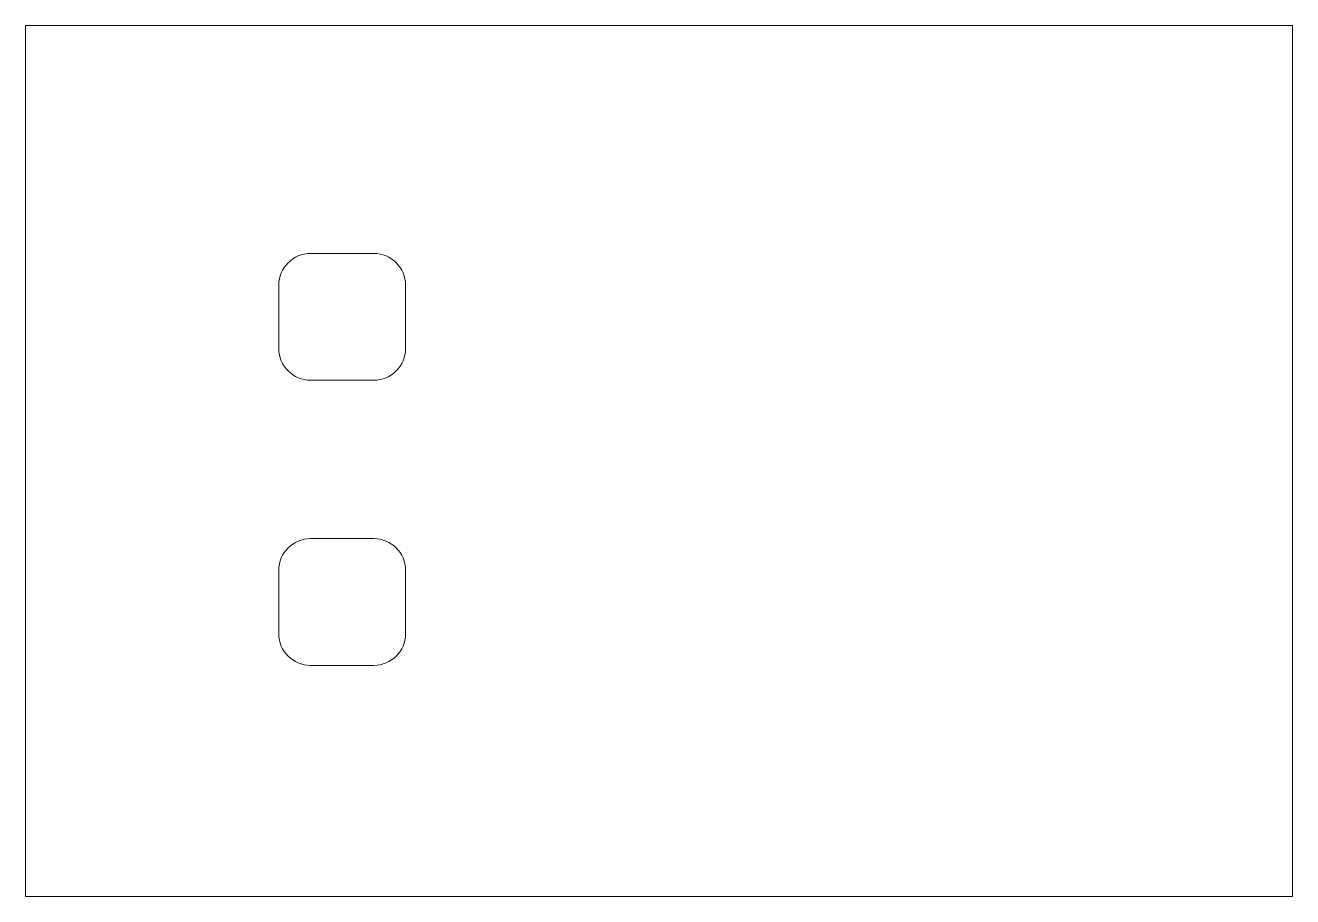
# Model space of a CAD drawing. Header units: millimetres. Extents: x 21.75 to 25.75, y 2 to 4.75.
import ezdxf

# ---------------------------------------------------------------- set-up
doc = ezdxf.new("R2010")
doc.units = ezdxf.units.MM

msp = doc.modelspace()

# ---------------------------------------------------------------- linework, layer by layer
at = {"color": 7, "linetype": 'Continuous', "lineweight": 15}
for p, q in [((25.75, 4.75), (21.75, 4.75)), ((21.75, 4.75), (21.75, 2)), ((25.75, 2), (25.75, 4.75)), ((22.85, 4.03), (22.65, 4.03)), ((22.55, 3.73), (22.55, 3.93)), ((22.95, 3.73), (22.95, 3.93)), ((22.85, 3.63), (22.65, 3.63)), ((22.85, 3.13), (22.65, 3.13)), ((22.55, 2.83), (22.55, 3.03)), ((22.95, 2.83), (22.95, 3.03)), ((22.85, 2.73), (22.65, 2.73)), ((21.75, 2), (25.75, 2))]:
    msp.add_line(p, q, dxfattribs=at)
for centre, start, end in [((22.65, 3.93), 90, 180), ((22.85, 3.93), 0, 90), ((22.65, 3.73), 180, 270), ((22.85, 3.73), 270, 0), ((22.65, 3.03), 90, 180), ((22.85, 3.03), 0, 90), ((22.65, 2.83), 180, 270), ((22.85, 2.83), 270, 0)]:
    msp.add_arc(centre, 0.1, start, end, dxfattribs=at)

doc.saveas('drawing.dxf')
